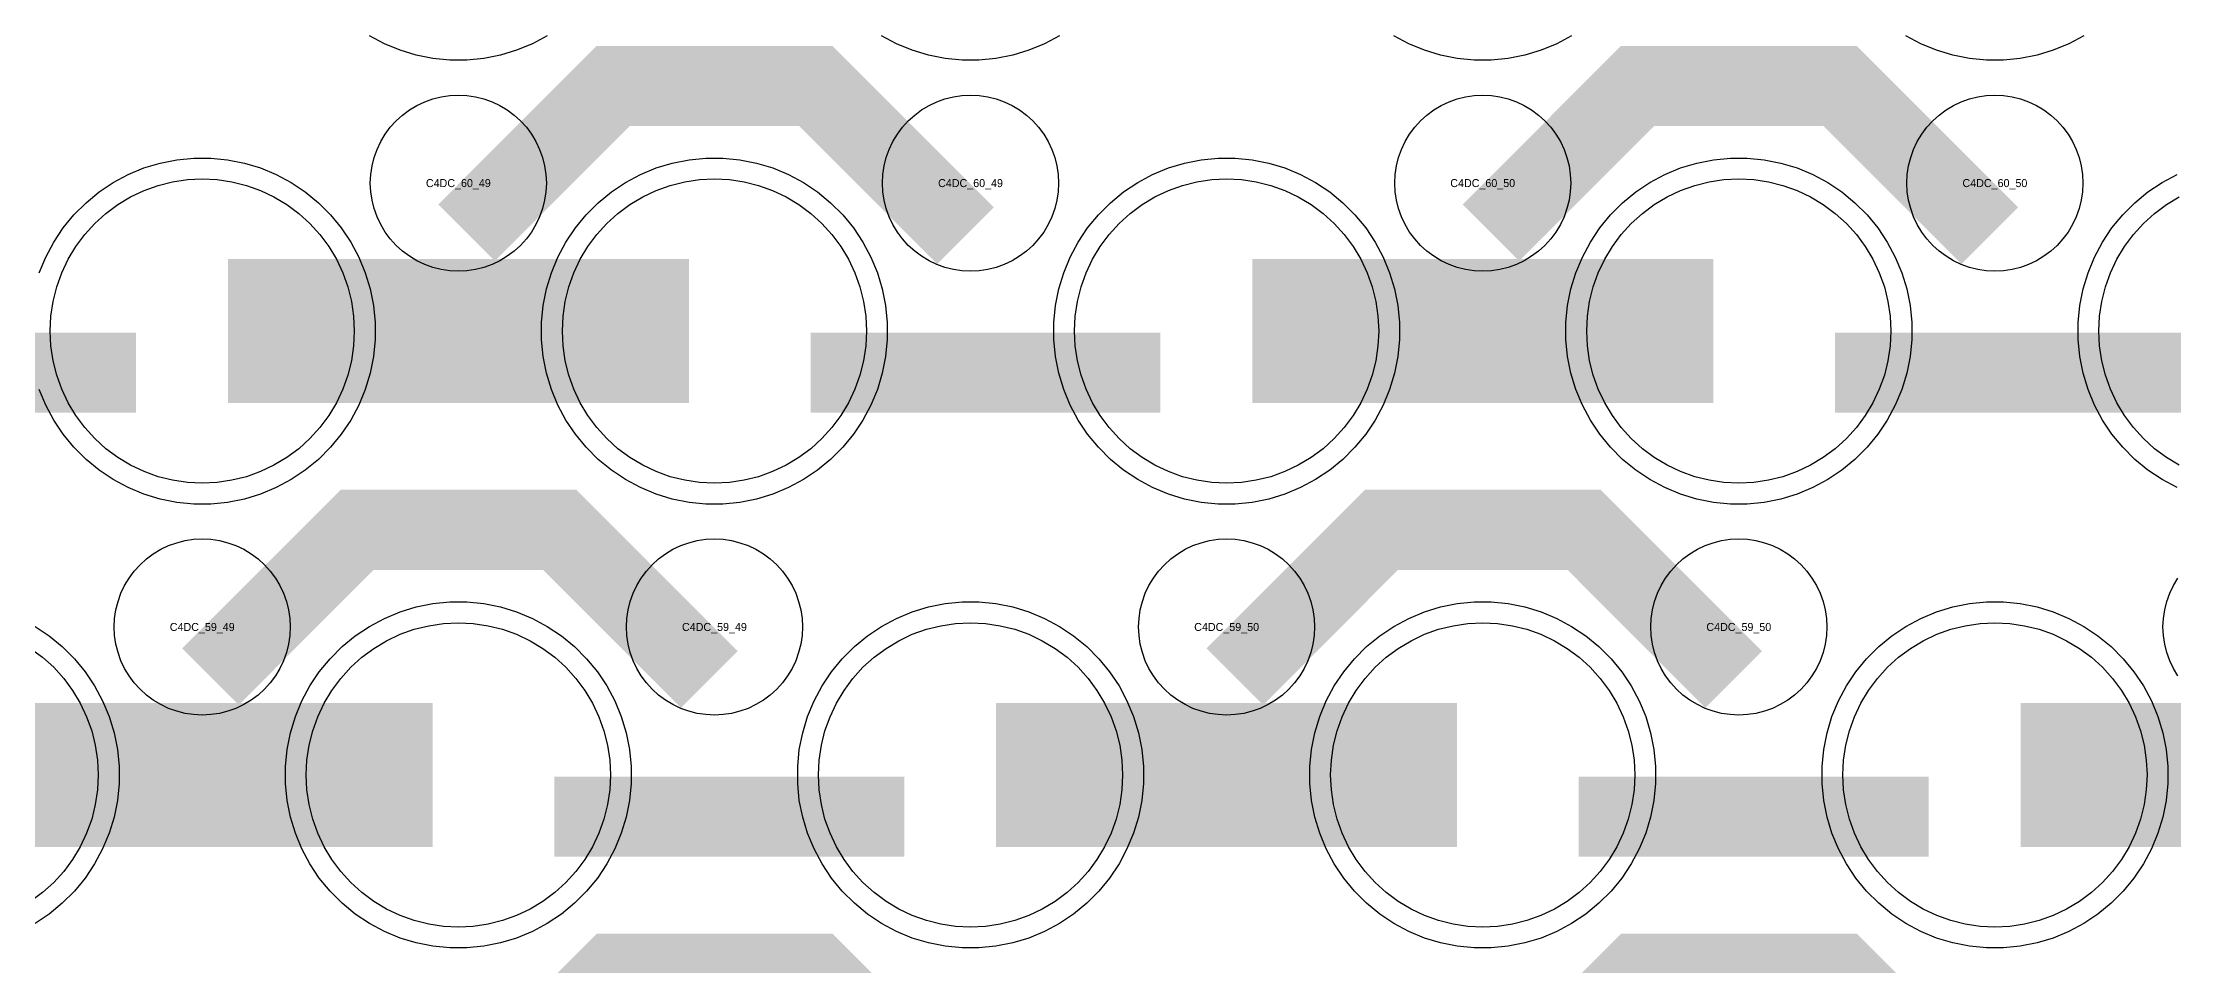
# Model space of a CAD drawing. Extents: x -11880 to 11880, y -14992 to 14992.
# Drawn here: x 3630 to 4296, y -6724 to -6436 of the extents above; entities that cross this region are included whole.
import ezdxf
from ezdxf.enums import TextEntityAlignment as Align

# ---------------------------------------------------------------- set-up
doc = ezdxf.new("R2010")
doc.units = 0
doc.header["$MEASUREMENT"] = 0
for name, color, linetype in [('GDS_775_DT_237', 138, 'CONTINUOUS'), ('RDL1_FS', 34, 'CONTINUOUS'), ('RDL_BS', 160, 'CONTINUOUS')]:
    doc.layers.add(name, color=color, linetype=linetype)

msp = doc.modelspace()

# ---------------------------------------------------------------- linework, layer by layer
at = {"layer": 'RDL1_FS'}
for points in [[(3680, -6573.229), (3675.343, -6573), (3670.732, -6572.316), (3666.209, -6571.184), (3661.819, -6569.612), (3657.605, -6567.62), (3653.605, -6565.222), (3649.86, -6562.444), (3646.406, -6559.314), (3643.276, -6555.86), (3640.498, -6552.115), (3638.1, -6548.115), (3636.108, -6543.901), (3634.536, -6539.511), (3633.404, -6534.988), (3632.72, -6530.377), (3632.491, -6525.72), (3632.72, -6521.063), (3633.404, -6516.452), (3634.536, -6511.929), (3636.108, -6507.539), (3638.1, -6503.325), (3640.498, -6499.325), (3643.276, -6495.58), (3646.406, -6492.126), (3649.86, -6488.996), (3653.605, -6486.218), (3657.605, -6483.82), (3661.819, -6481.828), (3666.209, -6480.256), (3670.732, -6479.124), (3675.343, -6478.44), (3680, -6478.211), (3684.657, -6478.44), (3689.268, -6479.124), (3693.791, -6480.256), (3698.181, -6481.828), (3702.395, -6483.82), (3706.395, -6486.218), (3710.14, -6488.996), (3713.594, -6492.126), (3716.724, -6495.58), (3719.502, -6499.325), (3721.9, -6503.325), (3723.892, -6507.539), (3725.464, -6511.929), (3726.596, -6516.452), (3727.28, -6521.063), (3727.509, -6525.72), (3727.28, -6530.377), (3726.596, -6534.988), (3725.464, -6539.511), (3723.892, -6543.901), (3721.9, -6548.115), (3719.502, -6552.115), (3716.724, -6555.86), (3713.594, -6559.314), (3710.14, -6562.444), (3706.395, -6565.222), (3702.395, -6567.62), (3698.181, -6569.612), (3693.791, -6571.184), (3689.268, -6572.316), (3684.657, -6573)], [(3840, -6573.229), (3835.343, -6573), (3830.732, -6572.316), (3826.209, -6571.184), (3821.819, -6569.612), (3817.605, -6567.62), (3813.605, -6565.222), (3809.86, -6562.444), (3806.406, -6559.314), (3803.276, -6555.86), (3800.498, -6552.115), (3798.1, -6548.115), (3796.108, -6543.901), (3794.536, -6539.511), (3793.404, -6534.988), (3792.72, -6530.377), (3792.491, -6525.72), (3792.72, -6521.063), (3793.404, -6516.452), (3794.536, -6511.929), (3796.108, -6507.539), (3798.1, -6503.325), (3800.498, -6499.325), (3803.276, -6495.58), (3806.406, -6492.126), (3809.86, -6488.996), (3813.605, -6486.218), (3817.605, -6483.82), (3821.819, -6481.828), (3826.209, -6480.256), (3830.732, -6479.124), (3835.343, -6478.44), (3840, -6478.211), (3844.657, -6478.44), (3849.268, -6479.124), (3853.791, -6480.256), (3858.181, -6481.828), (3862.395, -6483.82), (3866.395, -6486.218), (3870.14, -6488.996), (3873.594, -6492.126), (3876.724, -6495.58), (3879.502, -6499.325), (3881.9, -6503.325), (3883.892, -6507.539), (3885.464, -6511.929), (3886.596, -6516.452), (3887.28, -6521.063), (3887.509, -6525.72), (3887.28, -6530.377), (3886.596, -6534.988), (3885.464, -6539.511), (3883.892, -6543.901), (3881.9, -6548.115), (3879.502, -6552.115), (3876.724, -6555.86), (3873.594, -6559.314), (3870.14, -6562.444), (3866.395, -6565.222), (3862.395, -6567.62), (3858.181, -6569.612), (3853.791, -6571.184), (3849.268, -6572.316), (3844.657, -6573)], [(4000, -6573.229), (3995.343, -6573), (3990.732, -6572.316), (3986.209, -6571.184), (3981.819, -6569.612), (3977.605, -6567.62), (3973.605, -6565.222), (3969.86, -6562.444), (3966.406, -6559.314), (3963.276, -6555.86), (3960.498, -6552.115), (3958.1, -6548.115), (3956.108, -6543.901), (3954.536, -6539.511), (3953.404, -6534.988), (3952.72, -6530.377), (3952.491, -6525.72), (3952.72, -6521.063), (3953.404, -6516.452), (3954.536, -6511.929), (3956.108, -6507.539), (3958.1, -6503.325), (3960.498, -6499.325), (3963.276, -6495.58), (3966.406, -6492.126), (3969.86, -6488.996), (3973.605, -6486.218), (3977.605, -6483.82), (3981.819, -6481.828), (3986.209, -6480.256), (3990.732, -6479.124), (3995.343, -6478.44), (4000, -6478.211), (4004.657, -6478.44), (4009.268, -6479.124), (4013.791, -6480.256), (4018.181, -6481.828), (4022.395, -6483.82), (4026.395, -6486.218), (4030.14, -6488.996), (4033.594, -6492.126), (4036.724, -6495.58), (4039.502, -6499.325), (4041.9, -6503.325), (4043.892, -6507.539), (4045.464, -6511.929), (4046.596, -6516.452), (4047.28, -6521.063), (4047.509, -6525.72), (4047.28, -6530.377), (4046.596, -6534.988), (4045.464, -6539.511), (4043.892, -6543.901), (4041.9, -6548.115), (4039.502, -6552.115), (4036.724, -6555.86), (4033.594, -6559.314), (4030.14, -6562.444), (4026.395, -6565.222), (4022.395, -6567.62), (4018.181, -6569.612), (4013.791, -6571.184), (4009.268, -6572.316), (4004.657, -6573)], [(4160, -6573.229), (4155.343, -6573), (4150.732, -6572.316), (4146.209, -6571.184), (4141.819, -6569.612), (4137.605, -6567.62), (4133.605, -6565.222), (4129.86, -6562.444), (4126.406, -6559.314), (4123.276, -6555.86), (4120.498, -6552.115), (4118.1, -6548.115), (4116.108, -6543.901), (4114.536, -6539.511), (4113.404, -6534.988), (4112.72, -6530.377), (4112.491, -6525.72), (4112.72, -6521.063), (4113.404, -6516.452), (4114.536, -6511.929), (4116.108, -6507.539), (4118.1, -6503.325), (4120.498, -6499.325), (4123.276, -6495.58), (4126.406, -6492.126), (4129.86, -6488.996), (4133.605, -6486.218), (4137.605, -6483.82), (4141.819, -6481.828), (4146.209, -6480.256), (4150.732, -6479.124), (4155.343, -6478.44), (4160, -6478.211), (4164.657, -6478.44), (4169.268, -6479.124), (4173.791, -6480.256), (4178.181, -6481.828), (4182.395, -6483.82), (4186.395, -6486.218), (4190.14, -6488.996), (4193.594, -6492.126), (4196.724, -6495.58), (4199.502, -6499.325), (4201.9, -6503.325), (4203.892, -6507.539), (4205.464, -6511.929), (4206.596, -6516.452), (4207.28, -6521.063), (4207.509, -6525.72), (4207.28, -6530.377), (4206.596, -6534.988), (4205.464, -6539.511), (4203.892, -6543.901), (4201.9, -6548.115), (4199.502, -6552.115), (4196.724, -6555.86), (4193.594, -6559.314), (4190.14, -6562.444), (4186.395, -6565.222), (4182.395, -6567.62), (4178.181, -6569.612), (4173.791, -6571.184), (4169.268, -6572.316), (4164.657, -6573)], [(3760, -6711.794), (3755.343, -6711.565), (3750.732, -6710.881), (3746.209, -6709.749), (3741.819, -6708.177), (3737.605, -6706.185), (3733.605, -6703.787), (3729.86, -6701.009), (3726.406, -6697.879), (3723.276, -6694.425), (3720.498, -6690.68), (3718.1, -6686.68), (3716.108, -6682.466), (3714.536, -6678.076), (3713.404, -6673.553), (3712.72, -6668.942), (3712.491, -6664.285), (3712.72, -6659.628), (3713.404, -6655.017), (3714.536, -6650.494), (3716.108, -6646.104), (3718.1, -6641.89), (3720.498, -6637.89), (3723.276, -6634.145), (3726.406, -6630.691), (3729.86, -6627.561), (3733.605, -6624.783), (3737.605, -6622.385), (3741.819, -6620.393), (3746.209, -6618.821), (3750.732, -6617.689), (3755.343, -6617.005), (3760, -6616.776), (3764.657, -6617.005), (3769.268, -6617.689), (3773.791, -6618.821), (3778.181, -6620.393), (3782.395, -6622.385), (3786.395, -6624.783), (3790.14, -6627.561), (3793.594, -6630.691), (3796.724, -6634.145), (3799.502, -6637.89), (3801.9, -6641.89), (3803.892, -6646.104), (3805.464, -6650.494), (3806.596, -6655.017), (3807.28, -6659.628), (3807.509, -6664.285), (3807.28, -6668.942), (3806.596, -6673.553), (3805.464, -6678.076), (3803.892, -6682.466), (3801.9, -6686.68), (3799.502, -6690.68), (3796.724, -6694.425), (3793.594, -6697.879), (3790.14, -6701.009), (3786.395, -6703.787), (3782.395, -6706.185), (3778.181, -6708.177), (3773.791, -6709.749), (3769.268, -6710.881), (3764.657, -6711.565)], [(3920, -6711.794), (3915.343, -6711.565), (3910.732, -6710.881), (3906.209, -6709.749), (3901.819, -6708.177), (3897.605, -6706.185), (3893.605, -6703.787), (3889.86, -6701.009), (3886.406, -6697.879), (3883.276, -6694.425), (3880.498, -6690.68), (3878.1, -6686.68), (3876.108, -6682.466), (3874.536, -6678.076), (3873.404, -6673.553), (3872.72, -6668.942), (3872.491, -6664.285), (3872.72, -6659.628), (3873.404, -6655.017), (3874.536, -6650.494), (3876.108, -6646.104), (3878.1, -6641.89), (3880.498, -6637.89), (3883.276, -6634.145), (3886.406, -6630.691), (3889.86, -6627.561), (3893.605, -6624.783), (3897.605, -6622.385), (3901.819, -6620.393), (3906.209, -6618.821), (3910.732, -6617.689), (3915.343, -6617.005), (3920, -6616.776), (3924.657, -6617.005), (3929.268, -6617.689), (3933.791, -6618.821), (3938.181, -6620.393), (3942.395, -6622.385), (3946.395, -6624.783), (3950.14, -6627.561), (3953.594, -6630.691), (3956.724, -6634.145), (3959.502, -6637.89), (3961.9, -6641.89), (3963.892, -6646.104), (3965.464, -6650.494), (3966.596, -6655.017), (3967.28, -6659.628), (3967.509, -6664.285), (3967.28, -6668.942), (3966.596, -6673.553), (3965.464, -6678.076), (3963.892, -6682.466), (3961.9, -6686.68), (3959.502, -6690.68), (3956.724, -6694.425), (3953.594, -6697.879), (3950.14, -6701.009), (3946.395, -6703.787), (3942.395, -6706.185), (3938.181, -6708.177), (3933.791, -6709.749), (3929.268, -6710.881), (3924.657, -6711.565)], [(4080, -6711.794), (4075.343, -6711.565), (4070.732, -6710.881), (4066.209, -6709.749), (4061.819, -6708.177), (4057.605, -6706.185), (4053.605, -6703.787), (4049.86, -6701.009), (4046.406, -6697.879), (4043.276, -6694.425), (4040.498, -6690.68), (4038.1, -6686.68), (4036.108, -6682.466), (4034.536, -6678.076), (4033.404, -6673.553), (4032.72, -6668.942), (4032.491, -6664.285), (4032.72, -6659.628), (4033.404, -6655.017), (4034.536, -6650.494), (4036.108, -6646.104), (4038.1, -6641.89), (4040.498, -6637.89), (4043.276, -6634.145), (4046.406, -6630.691), (4049.86, -6627.561), (4053.605, -6624.783), (4057.605, -6622.385), (4061.819, -6620.393), (4066.209, -6618.821), (4070.732, -6617.689), (4075.343, -6617.005), (4080, -6616.776), (4084.657, -6617.005), (4089.268, -6617.689), (4093.791, -6618.821), (4098.181, -6620.393), (4102.395, -6622.385), (4106.395, -6624.783), (4110.14, -6627.561), (4113.594, -6630.691), (4116.724, -6634.145), (4119.502, -6637.89), (4121.9, -6641.89), (4123.892, -6646.104), (4125.464, -6650.494), (4126.596, -6655.017), (4127.28, -6659.628), (4127.509, -6664.285), (4127.28, -6668.942), (4126.596, -6673.553), (4125.464, -6678.076), (4123.892, -6682.466), (4121.9, -6686.68), (4119.502, -6690.68), (4116.724, -6694.425), (4113.594, -6697.879), (4110.14, -6701.009), (4106.395, -6703.787), (4102.395, -6706.185), (4098.181, -6708.177), (4093.791, -6709.749), (4089.268, -6710.881), (4084.657, -6711.565)], [(4240, -6711.794), (4235.343, -6711.565), (4230.732, -6710.881), (4226.209, -6709.749), (4221.819, -6708.177), (4217.605, -6706.185), (4213.605, -6703.787), (4209.86, -6701.009), (4206.406, -6697.879), (4203.276, -6694.425), (4200.498, -6690.68), (4198.1, -6686.68), (4196.108, -6682.466), (4194.536, -6678.076), (4193.404, -6673.553), (4192.72, -6668.942), (4192.491, -6664.285), (4192.72, -6659.628), (4193.404, -6655.017), (4194.536, -6650.494), (4196.108, -6646.104), (4198.1, -6641.89), (4200.498, -6637.89), (4203.276, -6634.145), (4206.406, -6630.691), (4209.86, -6627.561), (4213.605, -6624.783), (4217.605, -6622.385), (4221.819, -6620.393), (4226.209, -6618.821), (4230.732, -6617.689), (4235.343, -6617.005), (4240, -6616.776), (4244.657, -6617.005), (4249.268, -6617.689), (4253.791, -6618.821), (4258.181, -6620.393), (4262.395, -6622.385), (4266.395, -6624.783), (4270.14, -6627.561), (4273.594, -6630.691), (4276.724, -6634.145), (4279.502, -6637.89), (4281.9, -6641.89), (4283.892, -6646.104), (4285.464, -6650.494), (4286.596, -6655.017), (4287.28, -6659.628), (4287.509, -6664.285), (4287.28, -6668.942), (4286.596, -6673.553), (4285.464, -6678.076), (4283.892, -6682.466), (4281.9, -6686.68), (4279.502, -6690.68), (4276.724, -6694.425), (4273.594, -6697.879), (4270.14, -6701.009), (4266.395, -6703.787), (4262.395, -6706.185), (4258.181, -6708.177), (4253.791, -6709.749), (4249.268, -6710.881), (4244.657, -6711.565)]]:
    msp.add_lwpolyline(points, close=True, dxfattribs=at)
for points in [[(4297.605, -6567.62), (4293.605, -6565.222), (4289.86, -6562.444), (4286.406, -6559.314), (4283.276, -6555.86), (4280.498, -6552.115), (4278.1, -6548.115), (4276.108, -6543.901), (4274.536, -6539.511), (4273.404, -6534.988), (4272.72, -6530.377), (4272.491, -6525.72), (4272.72, -6521.063), (4273.404, -6516.452), (4274.536, -6511.929), (4276.108, -6507.539), (4278.1, -6503.325), (4280.498, -6499.325), (4283.276, -6495.58), (4286.406, -6492.126), (4289.86, -6488.996), (4293.605, -6486.218), (4297.605, -6483.82)], [(3626.395, -6624.783), (3630.14, -6627.561), (3633.594, -6630.691), (3636.724, -6634.145), (3639.502, -6637.89), (3641.9, -6641.89), (3643.892, -6646.104), (3645.464, -6650.494), (3646.596, -6655.017), (3647.28, -6659.628), (3647.509, -6664.285), (3647.28, -6668.942), (3646.596, -6673.553), (3645.464, -6678.076), (3643.892, -6682.466), (3641.9, -6686.68), (3639.502, -6690.68), (3636.724, -6694.425), (3633.594, -6697.879), (3630.14, -6701.009), (3626.395, -6703.787)]]:
    msp.add_lwpolyline(points, dxfattribs=at)
for points in [[(3688.002, -6525.72, 45, 45, 0), (3760.002, -6525.72, 45, 45, 0)], [(3760.002, -6525.72, 45, 45, 0), (3832.002, -6525.72, 45, 45, 0)], [(4008.002, -6525.72, 45, 45, 0), (4080.002, -6525.72, 45, 45, 0)], [(4080.002, -6525.72, 45, 45, 0), (4152.002, -6525.72, 45, 45, 0)], [(3608.002, -6664.285, 45, 45, 0), (3680.002, -6664.285, 45, 45, 0)], [(3680.002, -6664.285, 45, 45, 0), (3752.002, -6664.285, 45, 45, 0)], [(3928.002, -6664.285, 45, 45, 0), (4000.002, -6664.285, 45, 45, 0)], [(4000.002, -6664.285, 45, 45, 0), (4072.002, -6664.285, 45, 45, 0)], [(4248.002, -6664.285, 45, 45, 0), (4320.002, -6664.285, 45, 45, 0)]]:
    msp.add_lwpolyline(points, format="xyseb", dxfattribs=at)
at = {"layer": 'RDL_BS', "color": 241, "true_color": 0xf7abae}
for points in [[(3787.777, -6433.538), (3783.115, -6436.03), (3778.205, -6438.061), (3773.165, -6439.592), (3767.938, -6440.638), (3762.644, -6441.155), (3757.356, -6441.155), (3752.062, -6440.638), (3746.835, -6439.592), (3741.795, -6438.061), (3736.885, -6436.03), (3732.223, -6433.538)], [(3947.777, -6433.538), (3943.115, -6436.03), (3938.205, -6438.061), (3933.165, -6439.592), (3927.938, -6440.638), (3922.644, -6441.155), (3917.356, -6441.155), (3912.062, -6440.638), (3906.835, -6439.592), (3901.795, -6438.061), (3896.885, -6436.03), (3892.223, -6433.538)], [(4107.777, -6433.538), (4103.115, -6436.03), (4098.205, -6438.061), (4093.165, -6439.592), (4087.938, -6440.638), (4082.644, -6441.155), (4077.356, -6441.155), (4072.062, -6440.638), (4066.835, -6439.592), (4061.795, -6438.061), (4056.885, -6436.03), (4052.223, -6433.538)], [(4267.777, -6433.538), (4263.115, -6436.03), (4258.205, -6438.061), (4253.165, -6439.592), (4247.938, -6440.638), (4242.644, -6441.155), (4237.356, -6441.155), (4232.062, -6440.638), (4226.835, -6439.592), (4221.795, -6438.061), (4216.885, -6436.03), (4212.223, -6433.538)]]:
    msp.add_lwpolyline(points, dxfattribs=at)
at = {"layer": 'RDL_BS'}
for points in [[(3762.562, -6495.034, 25, 25, 0), (3808.377, -6449.219, 25, 25, 0), (3841.93, -6449.219, 25, 25, 0)], [(3918.401, -6495.933, 25, 25, 0), (3871.687, -6449.219, 25, 25, 0), (3841.929, -6449.219, 25, 25, 0)], [(4082.562, -6495.034, 25, 25, 0), (4128.377, -6449.219, 25, 25, 0), (4161.93, -6449.219, 25, 25, 0)], [(4238.401, -6495.933, 25, 25, 0), (4191.687, -6449.219, 25, 25, 0), (4161.929, -6449.219, 25, 25, 0)], [(3550.016, -6538.733, 25, 25, 0), (3659.281, -6538.733, 25, 25, 0)], [(3870.016, -6538.733, 25, 25, 0), (3979.281, -6538.733, 25, 25, 0)], [(4190.016, -6538.733, 25, 25, 0), (4299.281, -6538.733, 25, 25, 0)], [(3682.562, -6633.599, 25, 25, 0), (3728.377, -6587.784, 25, 25, 0), (3761.93, -6587.784, 25, 25, 0)], [(3838.401, -6634.498, 25, 25, 0), (3791.687, -6587.784, 25, 25, 0), (3761.929, -6587.784, 25, 25, 0)], [(4002.562, -6633.599, 25, 25, 0), (4048.377, -6587.784, 25, 25, 0), (4081.93, -6587.784, 25, 25, 0)], [(4158.401, -6634.498, 25, 25, 0), (4111.687, -6587.784, 25, 25, 0), (4081.929, -6587.784, 25, 25, 0)], [(3790.016, -6677.298, 25, 25, 0), (3899.281, -6677.298, 25, 25, 0)], [(4110.016, -6677.298, 25, 25, 0), (4219.281, -6677.298, 25, 25, 0)], [(3762.562, -6772.164, 25, 25, 0), (3808.377, -6726.349, 25, 25, 0), (3841.93, -6726.349, 25, 25, 0)], [(3918.401, -6773.063, 25, 25, 0), (3871.687, -6726.349, 25, 25, 0), (3841.929, -6726.349, 25, 25, 0)], [(4082.562, -6772.164, 25, 25, 0), (4128.377, -6726.349, 25, 25, 0), (4161.93, -6726.349, 25, 25, 0)], [(4238.401, -6773.063, 25, 25, 0), (4191.687, -6726.349, 25, 25, 0), (4161.929, -6726.349, 25, 25, 0)]]:
    msp.add_lwpolyline(points, format="xyseb", dxfattribs=at)
for points in [[(3760, -6507.026), (3757.307, -6506.894), (3754.635, -6506.498), (3752.016, -6505.841), (3749.481, -6504.934), (3747.044, -6503.782), (3744.72, -6502.389), (3742.557, -6500.786), (3740.558, -6498.974), (3738.746, -6496.975), (3737.143, -6494.812), (3735.75, -6492.488), (3734.598, -6490.051), (3733.691, -6487.516), (3733.034, -6484.897), (3732.638, -6482.225), (3732.506, -6479.532), (3732.638, -6476.839), (3733.034, -6474.167), (3733.691, -6471.548), (3734.598, -6469.013), (3735.75, -6466.576), (3737.143, -6464.252), (3738.746, -6462.089), (3740.558, -6460.09), (3742.557, -6458.278), (3744.72, -6456.675), (3747.044, -6455.282), (3749.481, -6454.13), (3752.016, -6453.223), (3754.635, -6452.566), (3757.307, -6452.17), (3760, -6452.038), (3762.693, -6452.17), (3765.365, -6452.566), (3767.984, -6453.223), (3770.519, -6454.13), (3772.956, -6455.282), (3775.28, -6456.675), (3777.443, -6458.278), (3779.442, -6460.09), (3781.254, -6462.089), (3782.857, -6464.252), (3784.25, -6466.576), (3785.402, -6469.013), (3786.309, -6471.548), (3786.966, -6474.167), (3787.362, -6476.839), (3787.494, -6479.532), (3787.362, -6482.225), (3786.966, -6484.897), (3786.309, -6487.516), (3785.402, -6490.051), (3784.25, -6492.488), (3782.857, -6494.812), (3781.254, -6496.975), (3779.442, -6498.974), (3777.443, -6500.786), (3775.28, -6502.389), (3772.956, -6503.782), (3770.519, -6504.934), (3767.984, -6505.841), (3765.365, -6506.498), (3762.693, -6506.894)], [(3920, -6507.026), (3917.307, -6506.894), (3914.635, -6506.498), (3912.016, -6505.841), (3909.481, -6504.934), (3907.044, -6503.782), (3904.72, -6502.389), (3902.557, -6500.786), (3900.558, -6498.974), (3898.746, -6496.975), (3897.143, -6494.812), (3895.75, -6492.488), (3894.598, -6490.051), (3893.691, -6487.516), (3893.034, -6484.897), (3892.638, -6482.225), (3892.506, -6479.532), (3892.638, -6476.839), (3893.034, -6474.167), (3893.691, -6471.548), (3894.598, -6469.013), (3895.75, -6466.576), (3897.143, -6464.252), (3898.746, -6462.089), (3900.558, -6460.09), (3902.557, -6458.278), (3904.72, -6456.675), (3907.044, -6455.282), (3909.481, -6454.13), (3912.016, -6453.223), (3914.635, -6452.566), (3917.307, -6452.17), (3920, -6452.038), (3922.693, -6452.17), (3925.365, -6452.566), (3927.984, -6453.223), (3930.519, -6454.13), (3932.956, -6455.282), (3935.28, -6456.675), (3937.443, -6458.278), (3939.442, -6460.09), (3941.254, -6462.089), (3942.857, -6464.252), (3944.25, -6466.576), (3945.402, -6469.013), (3946.309, -6471.548), (3946.966, -6474.167), (3947.362, -6476.839), (3947.494, -6479.532), (3947.362, -6482.225), (3946.966, -6484.897), (3946.309, -6487.516), (3945.402, -6490.051), (3944.25, -6492.488), (3942.857, -6494.812), (3941.254, -6496.975), (3939.442, -6498.974), (3937.443, -6500.786), (3935.28, -6502.389), (3932.956, -6503.782), (3930.519, -6504.934), (3927.984, -6505.841), (3925.365, -6506.498), (3922.693, -6506.894)], [(4080, -6507.026), (4077.307, -6506.894), (4074.635, -6506.498), (4072.016, -6505.841), (4069.481, -6504.934), (4067.044, -6503.782), (4064.72, -6502.389), (4062.557, -6500.786), (4060.558, -6498.974), (4058.746, -6496.975), (4057.143, -6494.812), (4055.75, -6492.488), (4054.598, -6490.051), (4053.691, -6487.516), (4053.034, -6484.897), (4052.638, -6482.225), (4052.506, -6479.532), (4052.638, -6476.839), (4053.034, -6474.167), (4053.691, -6471.548), (4054.598, -6469.013), (4055.75, -6466.576), (4057.143, -6464.252), (4058.746, -6462.089), (4060.558, -6460.09), (4062.557, -6458.278), (4064.72, -6456.675), (4067.044, -6455.282), (4069.481, -6454.13), (4072.016, -6453.223), (4074.635, -6452.566), (4077.307, -6452.17), (4080, -6452.038), (4082.693, -6452.17), (4085.365, -6452.566), (4087.984, -6453.223), (4090.519, -6454.13), (4092.956, -6455.282), (4095.28, -6456.675), (4097.443, -6458.278), (4099.442, -6460.09), (4101.254, -6462.089), (4102.857, -6464.252), (4104.25, -6466.576), (4105.402, -6469.013), (4106.309, -6471.548), (4106.966, -6474.167), (4107.362, -6476.839), (4107.494, -6479.532), (4107.362, -6482.225), (4106.966, -6484.897), (4106.309, -6487.516), (4105.402, -6490.051), (4104.25, -6492.488), (4102.857, -6494.812), (4101.254, -6496.975), (4099.442, -6498.974), (4097.443, -6500.786), (4095.28, -6502.389), (4092.956, -6503.782), (4090.519, -6504.934), (4087.984, -6505.841), (4085.365, -6506.498), (4082.693, -6506.894)], [(4240, -6507.026), (4237.307, -6506.894), (4234.635, -6506.498), (4232.016, -6505.841), (4229.481, -6504.934), (4227.044, -6503.782), (4224.72, -6502.389), (4222.557, -6500.786), (4220.558, -6498.974), (4218.746, -6496.975), (4217.143, -6494.812), (4215.75, -6492.488), (4214.598, -6490.051), (4213.691, -6487.516), (4213.034, -6484.897), (4212.638, -6482.225), (4212.506, -6479.532), (4212.638, -6476.839), (4213.034, -6474.167), (4213.691, -6471.548), (4214.598, -6469.013), (4215.75, -6466.576), (4217.143, -6464.252), (4218.746, -6462.089), (4220.558, -6460.09), (4222.557, -6458.278), (4224.72, -6456.675), (4227.044, -6455.282), (4229.481, -6454.13), (4232.016, -6453.223), (4234.635, -6452.566), (4237.307, -6452.17), (4240, -6452.038), (4242.693, -6452.17), (4245.365, -6452.566), (4247.984, -6453.223), (4250.519, -6454.13), (4252.956, -6455.282), (4255.28, -6456.675), (4257.443, -6458.278), (4259.442, -6460.09), (4261.254, -6462.089), (4262.857, -6464.252), (4264.25, -6466.576), (4265.402, -6469.013), (4266.309, -6471.548), (4266.966, -6474.167), (4267.362, -6476.839), (4267.494, -6479.532), (4267.362, -6482.225), (4266.966, -6484.897), (4266.309, -6487.516), (4265.402, -6490.051), (4264.25, -6492.488), (4262.857, -6494.812), (4261.254, -6496.975), (4259.442, -6498.974), (4257.443, -6500.786), (4255.28, -6502.389), (4252.956, -6503.782), (4250.519, -6504.934), (4247.984, -6505.841), (4245.365, -6506.498), (4242.693, -6506.894)], [(3837.356, -6579.72), (3832.062, -6579.203), (3826.835, -6578.157), (3821.795, -6576.626), (3816.885, -6574.595), (3812.223, -6572.103), (3807.809, -6569.156), (3803.708, -6565.794), (3799.926, -6562.012), (3796.564, -6557.911), (3793.617, -6553.497), (3791.125, -6548.835), (3789.094, -6543.925), (3787.563, -6538.885), (3786.517, -6533.658), (3786, -6528.364), (3786, -6523.076), (3786.517, -6517.782), (3787.563, -6512.555), (3789.094, -6507.515), (3791.125, -6502.605), (3793.617, -6497.943), (3796.564, -6493.529), (3799.926, -6489.428), (3803.708, -6485.646), (3807.809, -6482.284), (3812.223, -6479.337), (3816.885, -6476.845), (3821.795, -6474.814), (3826.835, -6473.283), (3832.062, -6472.237), (3837.356, -6471.72), (3842.644, -6471.72), (3847.938, -6472.237), (3853.165, -6473.283), (3858.205, -6474.814), (3863.115, -6476.845), (3867.777, -6479.337), (3872.191, -6482.284), (3876.292, -6485.646), (3880.074, -6489.428), (3883.436, -6493.529), (3886.383, -6497.943), (3888.875, -6502.605), (3890.906, -6507.515), (3892.437, -6512.555), (3893.483, -6517.782), (3894, -6523.076), (3894, -6528.364), (3893.483, -6533.658), (3892.437, -6538.885), (3890.906, -6543.925), (3888.875, -6548.835), (3886.383, -6553.497), (3883.436, -6557.911), (3880.074, -6562.012), (3876.292, -6565.794), (3872.191, -6569.156), (3867.777, -6572.103), (3863.115, -6574.595), (3858.205, -6576.626), (3853.165, -6578.157), (3847.938, -6579.203), (3842.644, -6579.72)], [(3997.356, -6579.72), (3992.062, -6579.203), (3986.835, -6578.157), (3981.795, -6576.626), (3976.885, -6574.595), (3972.223, -6572.103), (3967.809, -6569.156), (3963.708, -6565.794), (3959.926, -6562.012), (3956.564, -6557.911), (3953.617, -6553.497), (3951.125, -6548.835), (3949.094, -6543.925), (3947.563, -6538.885), (3946.517, -6533.658), (3946, -6528.364), (3946, -6523.076), (3946.517, -6517.782), (3947.563, -6512.555), (3949.094, -6507.515), (3951.125, -6502.605), (3953.617, -6497.943), (3956.564, -6493.529), (3959.926, -6489.428), (3963.708, -6485.646), (3967.809, -6482.284), (3972.223, -6479.337), (3976.885, -6476.845), (3981.795, -6474.814), (3986.835, -6473.283), (3992.062, -6472.237), (3997.356, -6471.72), (4002.644, -6471.72), (4007.938, -6472.237), (4013.165, -6473.283), (4018.205, -6474.814), (4023.115, -6476.845), (4027.777, -6479.337), (4032.191, -6482.284), (4036.292, -6485.646), (4040.074, -6489.428), (4043.436, -6493.529), (4046.383, -6497.943), (4048.875, -6502.605), (4050.906, -6507.515), (4052.437, -6512.555), (4053.483, -6517.782), (4054, -6523.076), (4054, -6528.364), (4053.483, -6533.658), (4052.437, -6538.885), (4050.906, -6543.925), (4048.875, -6548.835), (4046.383, -6553.497), (4043.436, -6557.911), (4040.074, -6562.012), (4036.292, -6565.794), (4032.191, -6569.156), (4027.777, -6572.103), (4023.115, -6574.595), (4018.205, -6576.626), (4013.165, -6578.157), (4007.938, -6579.203), (4002.644, -6579.72)], [(4157.356, -6579.72), (4152.062, -6579.203), (4146.835, -6578.157), (4141.795, -6576.626), (4136.885, -6574.595), (4132.223, -6572.103), (4127.809, -6569.156), (4123.708, -6565.794), (4119.926, -6562.012), (4116.564, -6557.911), (4113.617, -6553.497), (4111.125, -6548.835), (4109.094, -6543.925), (4107.563, -6538.885), (4106.517, -6533.658), (4106, -6528.364), (4106, -6523.076), (4106.517, -6517.782), (4107.563, -6512.555), (4109.094, -6507.515), (4111.125, -6502.605), (4113.617, -6497.943), (4116.564, -6493.529), (4119.926, -6489.428), (4123.708, -6485.646), (4127.809, -6482.284), (4132.223, -6479.337), (4136.885, -6476.845), (4141.795, -6474.814), (4146.835, -6473.283), (4152.062, -6472.237), (4157.356, -6471.72), (4162.644, -6471.72), (4167.938, -6472.237), (4173.165, -6473.283), (4178.205, -6474.814), (4183.115, -6476.845), (4187.777, -6479.337), (4192.191, -6482.284), (4196.292, -6485.646), (4200.074, -6489.428), (4203.436, -6493.529), (4206.383, -6497.943), (4208.875, -6502.605), (4210.906, -6507.515), (4212.437, -6512.555), (4213.483, -6517.782), (4214, -6523.076), (4214, -6528.364), (4213.483, -6533.658), (4212.437, -6538.885), (4210.906, -6543.925), (4208.875, -6548.835), (4206.383, -6553.497), (4203.436, -6557.911), (4200.074, -6562.012), (4196.292, -6565.794), (4192.191, -6569.156), (4187.777, -6572.103), (4183.115, -6574.595), (4178.205, -6576.626), (4173.165, -6578.157), (4167.938, -6579.203), (4162.644, -6579.72)], [(3680, -6645.591), (3677.307, -6645.459), (3674.635, -6645.063), (3672.016, -6644.406), (3669.481, -6643.499), (3667.044, -6642.347), (3664.72, -6640.954), (3662.557, -6639.351), (3660.558, -6637.539), (3658.746, -6635.54), (3657.143, -6633.377), (3655.75, -6631.053), (3654.598, -6628.616), (3653.691, -6626.081), (3653.034, -6623.462), (3652.638, -6620.79), (3652.506, -6618.097), (3652.638, -6615.404), (3653.034, -6612.732), (3653.691, -6610.113), (3654.598, -6607.578), (3655.75, -6605.141), (3657.143, -6602.817), (3658.746, -6600.654), (3660.558, -6598.655), (3662.557, -6596.843), (3664.72, -6595.24), (3667.044, -6593.847), (3669.481, -6592.695), (3672.016, -6591.788), (3674.635, -6591.131), (3677.307, -6590.735), (3680, -6590.603), (3682.693, -6590.735), (3685.365, -6591.131), (3687.984, -6591.788), (3690.519, -6592.695), (3692.956, -6593.847), (3695.28, -6595.24), (3697.443, -6596.843), (3699.442, -6598.655), (3701.254, -6600.654), (3702.857, -6602.817), (3704.25, -6605.141), (3705.402, -6607.578), (3706.309, -6610.113), (3706.966, -6612.732), (3707.362, -6615.404), (3707.494, -6618.097), (3707.362, -6620.79), (3706.966, -6623.462), (3706.309, -6626.081), (3705.402, -6628.616), (3704.25, -6631.053), (3702.857, -6633.377), (3701.254, -6635.54), (3699.442, -6637.539), (3697.443, -6639.351), (3695.28, -6640.954), (3692.956, -6642.347), (3690.519, -6643.499), (3687.984, -6644.406), (3685.365, -6645.063), (3682.693, -6645.459)], [(3840, -6645.591), (3837.307, -6645.459), (3834.635, -6645.063), (3832.016, -6644.406), (3829.481, -6643.499), (3827.044, -6642.347), (3824.72, -6640.954), (3822.557, -6639.351), (3820.558, -6637.539), (3818.746, -6635.54), (3817.143, -6633.377), (3815.75, -6631.053), (3814.598, -6628.616), (3813.691, -6626.081), (3813.034, -6623.462), (3812.638, -6620.79), (3812.506, -6618.097), (3812.638, -6615.404), (3813.034, -6612.732), (3813.691, -6610.113), (3814.598, -6607.578), (3815.75, -6605.141), (3817.143, -6602.817), (3818.746, -6600.654), (3820.558, -6598.655), (3822.557, -6596.843), (3824.72, -6595.24), (3827.044, -6593.847), (3829.481, -6592.695), (3832.016, -6591.788), (3834.635, -6591.131), (3837.307, -6590.735), (3840, -6590.603), (3842.693, -6590.735), (3845.365, -6591.131), (3847.984, -6591.788), (3850.519, -6592.695), (3852.956, -6593.847), (3855.28, -6595.24), (3857.443, -6596.843), (3859.442, -6598.655), (3861.254, -6600.654), (3862.857, -6602.817), (3864.25, -6605.141), (3865.402, -6607.578), (3866.309, -6610.113), (3866.966, -6612.732), (3867.362, -6615.404), (3867.494, -6618.097), (3867.362, -6620.79), (3866.966, -6623.462), (3866.309, -6626.081), (3865.402, -6628.616), (3864.25, -6631.053), (3862.857, -6633.377), (3861.254, -6635.54), (3859.442, -6637.539), (3857.443, -6639.351), (3855.28, -6640.954), (3852.956, -6642.347), (3850.519, -6643.499), (3847.984, -6644.406), (3845.365, -6645.063), (3842.693, -6645.459)], [(4000, -6645.591), (3997.307, -6645.459), (3994.635, -6645.063), (3992.016, -6644.406), (3989.481, -6643.499), (3987.044, -6642.347), (3984.72, -6640.954), (3982.557, -6639.351), (3980.558, -6637.539), (3978.746, -6635.54), (3977.143, -6633.377), (3975.75, -6631.053), (3974.598, -6628.616), (3973.691, -6626.081), (3973.034, -6623.462), (3972.638, -6620.79), (3972.506, -6618.097), (3972.638, -6615.404), (3973.034, -6612.732), (3973.691, -6610.113), (3974.598, -6607.578), (3975.75, -6605.141), (3977.143, -6602.817), (3978.746, -6600.654), (3980.558, -6598.655), (3982.557, -6596.843), (3984.72, -6595.24), (3987.044, -6593.847), (3989.481, -6592.695), (3992.016, -6591.788), (3994.635, -6591.131), (3997.307, -6590.735), (4000, -6590.603), (4002.693, -6590.735), (4005.365, -6591.131), (4007.984, -6591.788), (4010.519, -6592.695), (4012.956, -6593.847), (4015.28, -6595.24), (4017.443, -6596.843), (4019.442, -6598.655), (4021.254, -6600.654), (4022.857, -6602.817), (4024.25, -6605.141), (4025.402, -6607.578), (4026.309, -6610.113), (4026.966, -6612.732), (4027.362, -6615.404), (4027.494, -6618.097), (4027.362, -6620.79), (4026.966, -6623.462), (4026.309, -6626.081), (4025.402, -6628.616), (4024.25, -6631.053), (4022.857, -6633.377), (4021.254, -6635.54), (4019.442, -6637.539), (4017.443, -6639.351), (4015.28, -6640.954), (4012.956, -6642.347), (4010.519, -6643.499), (4007.984, -6644.406), (4005.365, -6645.063), (4002.693, -6645.459)], [(4160, -6645.591), (4157.307, -6645.459), (4154.635, -6645.063), (4152.016, -6644.406), (4149.481, -6643.499), (4147.044, -6642.347), (4144.72, -6640.954), (4142.557, -6639.351), (4140.558, -6637.539), (4138.746, -6635.54), (4137.143, -6633.377), (4135.75, -6631.053), (4134.598, -6628.616), (4133.691, -6626.081), (4133.034, -6623.462), (4132.638, -6620.79), (4132.506, -6618.097), (4132.638, -6615.404), (4133.034, -6612.732), (4133.691, -6610.113), (4134.598, -6607.578), (4135.75, -6605.141), (4137.143, -6602.817), (4138.746, -6600.654), (4140.558, -6598.655), (4142.557, -6596.843), (4144.72, -6595.24), (4147.044, -6593.847), (4149.481, -6592.695), (4152.016, -6591.788), (4154.635, -6591.131), (4157.307, -6590.735), (4160, -6590.603), (4162.693, -6590.735), (4165.365, -6591.131), (4167.984, -6591.788), (4170.519, -6592.695), (4172.956, -6593.847), (4175.28, -6595.24), (4177.443, -6596.843), (4179.442, -6598.655), (4181.254, -6600.654), (4182.857, -6602.817), (4184.25, -6605.141), (4185.402, -6607.578), (4186.309, -6610.113), (4186.966, -6612.732), (4187.362, -6615.404), (4187.494, -6618.097), (4187.362, -6620.79), (4186.966, -6623.462), (4186.309, -6626.081), (4185.402, -6628.616), (4184.25, -6631.053), (4182.857, -6633.377), (4181.254, -6635.54), (4179.442, -6637.539), (4177.443, -6639.351), (4175.28, -6640.954), (4172.956, -6642.347), (4170.519, -6643.499), (4167.984, -6644.406), (4165.365, -6645.063), (4162.693, -6645.459)], [(3757.356, -6718.285), (3752.062, -6717.768), (3746.835, -6716.722), (3741.795, -6715.191), (3736.885, -6713.16), (3732.223, -6710.668), (3727.809, -6707.721), (3723.708, -6704.359), (3719.926, -6700.577), (3716.564, -6696.476), (3713.617, -6692.062), (3711.125, -6687.4), (3709.094, -6682.49), (3707.563, -6677.45), (3706.517, -6672.223), (3706, -6666.929), (3706, -6661.641), (3706.517, -6656.347), (3707.563, -6651.12), (3709.094, -6646.08), (3711.125, -6641.17), (3713.617, -6636.508), (3716.564, -6632.094), (3719.926, -6627.993), (3723.708, -6624.211), (3727.809, -6620.849), (3732.223, -6617.902), (3736.885, -6615.41), (3741.795, -6613.379), (3746.835, -6611.848), (3752.062, -6610.802), (3757.356, -6610.285), (3762.644, -6610.285), (3767.938, -6610.802), (3773.165, -6611.848), (3778.205, -6613.379), (3783.115, -6615.41), (3787.777, -6617.902), (3792.191, -6620.849), (3796.292, -6624.211), (3800.074, -6627.993), (3803.436, -6632.094), (3806.383, -6636.508), (3808.875, -6641.17), (3810.906, -6646.08), (3812.437, -6651.12), (3813.483, -6656.347), (3814, -6661.641), (3814, -6666.929), (3813.483, -6672.223), (3812.437, -6677.45), (3810.906, -6682.49), (3808.875, -6687.4), (3806.383, -6692.062), (3803.436, -6696.476), (3800.074, -6700.577), (3796.292, -6704.359), (3792.191, -6707.721), (3787.777, -6710.668), (3783.115, -6713.16), (3778.205, -6715.191), (3773.165, -6716.722), (3767.938, -6717.768), (3762.644, -6718.285)], [(3917.356, -6718.285), (3912.062, -6717.768), (3906.835, -6716.722), (3901.795, -6715.191), (3896.885, -6713.16), (3892.223, -6710.668), (3887.809, -6707.721), (3883.708, -6704.359), (3879.926, -6700.577), (3876.564, -6696.476), (3873.617, -6692.062), (3871.125, -6687.4), (3869.094, -6682.49), (3867.563, -6677.45), (3866.517, -6672.223), (3866, -6666.929), (3866, -6661.641), (3866.517, -6656.347), (3867.563, -6651.12), (3869.094, -6646.08), (3871.125, -6641.17), (3873.617, -6636.508), (3876.564, -6632.094), (3879.926, -6627.993), (3883.708, -6624.211), (3887.809, -6620.849), (3892.223, -6617.902), (3896.885, -6615.41), (3901.795, -6613.379), (3906.835, -6611.848), (3912.062, -6610.802), (3917.356, -6610.285), (3922.644, -6610.285), (3927.938, -6610.802), (3933.165, -6611.848), (3938.205, -6613.379), (3943.115, -6615.41), (3947.777, -6617.902), (3952.191, -6620.849), (3956.292, -6624.211), (3960.074, -6627.993), (3963.436, -6632.094), (3966.383, -6636.508), (3968.875, -6641.17), (3970.906, -6646.08), (3972.437, -6651.12), (3973.483, -6656.347), (3974, -6661.641), (3974, -6666.929), (3973.483, -6672.223), (3972.437, -6677.45), (3970.906, -6682.49), (3968.875, -6687.4), (3966.383, -6692.062), (3963.436, -6696.476), (3960.074, -6700.577), (3956.292, -6704.359), (3952.191, -6707.721), (3947.777, -6710.668), (3943.115, -6713.16), (3938.205, -6715.191), (3933.165, -6716.722), (3927.938, -6717.768), (3922.644, -6718.285)], [(4077.356, -6718.285), (4072.062, -6717.768), (4066.835, -6716.722), (4061.795, -6715.191), (4056.885, -6713.16), (4052.223, -6710.668), (4047.809, -6707.721), (4043.708, -6704.359), (4039.926, -6700.577), (4036.564, -6696.476), (4033.617, -6692.062), (4031.125, -6687.4), (4029.094, -6682.49), (4027.563, -6677.45), (4026.517, -6672.223), (4026, -6666.929), (4026, -6661.641), (4026.517, -6656.347), (4027.563, -6651.12), (4029.094, -6646.08), (4031.125, -6641.17), (4033.617, -6636.508), (4036.564, -6632.094), (4039.926, -6627.993), (4043.708, -6624.211), (4047.809, -6620.849), (4052.223, -6617.902), (4056.885, -6615.41), (4061.795, -6613.379), (4066.835, -6611.848), (4072.062, -6610.802), (4077.356, -6610.285), (4082.644, -6610.285), (4087.938, -6610.802), (4093.165, -6611.848), (4098.205, -6613.379), (4103.115, -6615.41), (4107.777, -6617.902), (4112.191, -6620.849), (4116.292, -6624.211), (4120.074, -6627.993), (4123.436, -6632.094), (4126.383, -6636.508), (4128.875, -6641.17), (4130.906, -6646.08), (4132.437, -6651.12), (4133.483, -6656.347), (4134, -6661.641), (4134, -6666.929), (4133.483, -6672.223), (4132.437, -6677.45), (4130.906, -6682.49), (4128.875, -6687.4), (4126.383, -6692.062), (4123.436, -6696.476), (4120.074, -6700.577), (4116.292, -6704.359), (4112.191, -6707.721), (4107.777, -6710.668), (4103.115, -6713.16), (4098.205, -6715.191), (4093.165, -6716.722), (4087.938, -6717.768), (4082.644, -6718.285)], [(4237.356, -6718.285), (4232.062, -6717.768), (4226.835, -6716.722), (4221.795, -6715.191), (4216.885, -6713.16), (4212.223, -6710.668), (4207.809, -6707.721), (4203.708, -6704.359), (4199.926, -6700.577), (4196.564, -6696.476), (4193.617, -6692.062), (4191.125, -6687.4), (4189.094, -6682.49), (4187.563, -6677.45), (4186.517, -6672.223), (4186, -6666.929), (4186, -6661.641), (4186.517, -6656.347), (4187.563, -6651.12), (4189.094, -6646.08), (4191.125, -6641.17), (4193.617, -6636.508), (4196.564, -6632.094), (4199.926, -6627.993), (4203.708, -6624.211), (4207.809, -6620.849), (4212.223, -6617.902), (4216.885, -6615.41), (4221.795, -6613.379), (4226.835, -6611.848), (4232.062, -6610.802), (4237.356, -6610.285), (4242.644, -6610.285), (4247.938, -6610.802), (4253.165, -6611.848), (4258.205, -6613.379), (4263.115, -6615.41), (4267.777, -6617.902), (4272.191, -6620.849), (4276.292, -6624.211), (4280.074, -6627.993), (4283.436, -6632.094), (4286.383, -6636.508), (4288.875, -6641.17), (4290.906, -6646.08), (4292.437, -6651.12), (4293.483, -6656.347), (4294, -6661.641), (4294, -6666.929), (4293.483, -6672.223), (4292.437, -6677.45), (4290.906, -6682.49), (4288.875, -6687.4), (4286.383, -6692.062), (4283.436, -6696.476), (4280.074, -6700.577), (4276.292, -6704.359), (4272.191, -6707.721), (4267.777, -6710.668), (4263.115, -6713.16), (4258.205, -6715.191), (4253.165, -6716.722), (4247.938, -6717.768), (4242.644, -6718.285)]]:
    msp.add_lwpolyline(points, close=True, dxfattribs=at)
for points in [[(3629.094, -6507.515), (3631.125, -6502.605), (3633.617, -6497.943), (3636.564, -6493.529), (3639.926, -6489.428), (3643.708, -6485.646), (3647.809, -6482.284), (3652.223, -6479.337), (3656.885, -6476.845), (3661.795, -6474.814), (3666.835, -6473.283), (3672.062, -6472.237), (3677.356, -6471.72), (3682.644, -6471.72), (3687.938, -6472.237), (3693.165, -6473.283), (3698.205, -6474.814), (3703.115, -6476.845), (3707.777, -6479.337), (3712.191, -6482.284), (3716.292, -6485.646), (3720.074, -6489.428), (3723.436, -6493.529), (3726.383, -6497.943), (3728.875, -6502.605), (3730.906, -6507.515), (3732.437, -6512.555), (3733.483, -6517.782), (3734, -6523.076), (3734, -6528.364), (3733.483, -6533.658), (3732.437, -6538.885), (3730.906, -6543.925), (3728.875, -6548.835), (3726.383, -6553.497), (3723.436, -6557.911), (3720.074, -6562.012), (3716.292, -6565.794), (3712.191, -6569.156), (3707.777, -6572.103), (3703.115, -6574.595), (3698.205, -6576.626), (3693.165, -6578.157), (3687.938, -6579.203), (3682.644, -6579.72), (3677.356, -6579.72), (3672.062, -6579.203), (3666.835, -6578.157), (3661.795, -6576.626), (3656.885, -6574.595), (3652.223, -6572.103), (3647.809, -6569.156), (3643.708, -6565.794), (3639.926, -6562.012), (3636.564, -6557.911), (3633.617, -6553.497), (3631.125, -6548.835), (3629.094, -6543.925)], [(4296.885, -6574.595), (4292.223, -6572.103), (4287.809, -6569.156), (4283.708, -6565.794), (4279.926, -6562.012), (4276.564, -6557.911), (4273.617, -6553.497), (4271.125, -6548.835), (4269.094, -6543.925), (4267.563, -6538.885), (4266.517, -6533.658), (4266, -6528.364), (4266, -6523.076), (4266.517, -6517.782), (4267.563, -6512.555), (4269.094, -6507.515), (4271.125, -6502.605), (4273.617, -6497.943), (4276.564, -6493.529), (4279.926, -6489.428), (4283.708, -6485.646), (4287.809, -6482.284), (4292.223, -6479.337), (4296.885, -6476.845)], [(4297.143, -6633.377), (4295.75, -6631.053), (4294.598, -6628.616), (4293.691, -6626.081), (4293.034, -6623.462), (4292.638, -6620.79), (4292.506, -6618.097), (4292.638, -6615.404), (4293.034, -6612.732), (4293.691, -6610.113), (4294.598, -6607.578), (4295.75, -6605.141), (4297.143, -6602.817)], [(3627.777, -6617.902), (3632.191, -6620.849), (3636.292, -6624.211), (3640.074, -6627.993), (3643.436, -6632.094), (3646.383, -6636.508), (3648.875, -6641.17), (3650.906, -6646.08), (3652.437, -6651.12), (3653.483, -6656.347), (3654, -6661.641), (3654, -6666.929), (3653.483, -6672.223), (3652.437, -6677.45), (3650.906, -6682.49), (3648.875, -6687.4), (3646.383, -6692.062), (3643.436, -6696.476), (3640.074, -6700.577), (3636.292, -6704.359), (3632.191, -6707.721), (3627.777, -6710.668)]]:
    msp.add_lwpolyline(points, dxfattribs=at)

# ---------------------------------------------------------------- texts
at = {"layer": 'GDS_775_DT_237'}
for s, p in [('C4DC_60_49', (3760, -6479.532)), ('C4DC_60_49', (3760, -6479.532)), ('C4DC_60_49', (3920, -6479.532)), ('C4DC_60_49', (3920, -6479.532)), ('C4DC_60_50', (4080, -6479.532)), ('C4DC_60_50', (4080, -6479.532)), ('C4DC_60_50', (4240, -6479.532)), ('C4DC_60_50', (4240, -6479.532)), ('C4DC_59_49', (3680, -6618.097)), ('C4DC_59_49', (3680, -6618.097)), ('C4DC_59_49', (3840, -6618.097)), ('C4DC_59_49', (3840, -6618.097)), ('C4DC_59_50', (4000, -6618.097)), ('C4DC_59_50', (4000, -6618.097)), ('C4DC_59_50', (4160, -6618.097)), ('C4DC_59_50', (4160, -6618.097))]:
    msp.add_text(s, height=2.5, dxfattribs=at).set_placement(p, align=Align.MIDDLE_CENTER)

doc.saveas('drawing.dxf')
